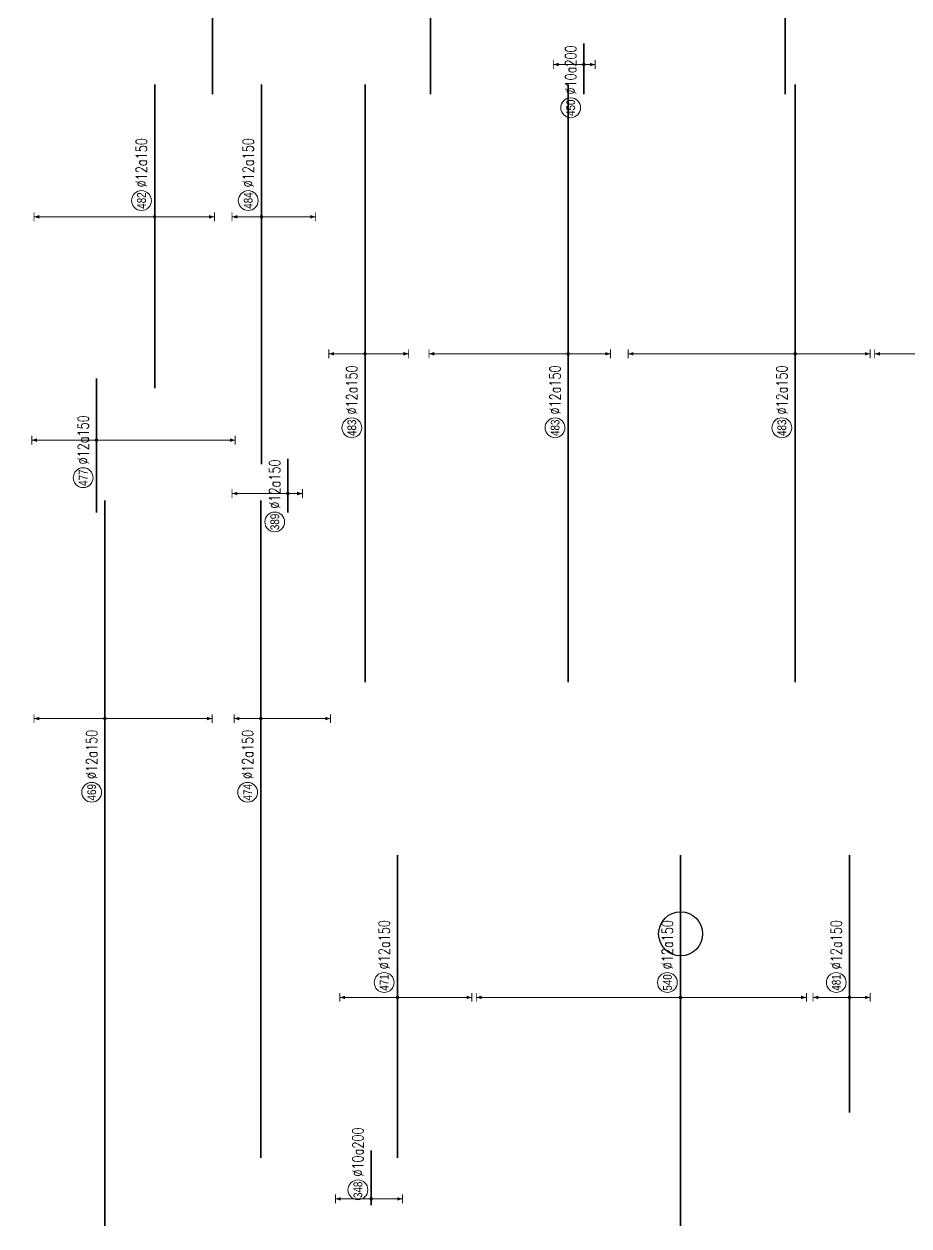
# Model space of a CAD drawing. Header units: millimetres. Extents: x -415354 to 883813, y -531490 to 486716.
# Drawn here: x 380523 to 420733, y -247170 to -192590 of the extents above; entities that cross this region are included whole.
import ezdxf
from ezdxf.enums import TextEntityAlignment as Align

# ---------------------------------------------------------------- set-up
doc = ezdxf.new("R2010")
doc.units = ezdxf.units.MM
doc.header["$MEASUREMENT"] = 0
doc.layers.add('kata_Highlight', color=2, linetype='Continuous')
for name, color, linetype, lineweight in [('NDC_S_DIM', 1, 'Continuous', 15), ('NDC_S_REBAR', 4, 'Continuous', 35), ('NDC_S_VN TEXT', 7, 'Continuous', 20)]:
    doc.layers.add(name, color=color, linetype=linetype, lineweight=lineweight)
doc.styles.add('ARIAL', font='arial.ttf', dxfattribs={"width": 0.8})
doc.styles.add('NDC_EN TXT', font='romans.shx', dxfattribs={"width": 0.8})

# ---------------------------------------------------------------- blocks, each defined once
blk = doc.blocks.new('*U1222')
h = blk.add_hatch(color=6)
edge = h.paths.add_edge_path()
edge.add_arc((-2.99, 0), 0.3, 0, 360)
at = {"layer": 'NDC_S_DIM', "color": 8}
for q in [(-2.99, 16.12), (-2.99, -24.38)]:
    blk.add_line((-2.99, 0), q, dxfattribs=at)
for points in [[(-3.99, 16.12, 0.2, 0.2, 0), (-1.99, 16.12, 0, 0, 0)], [(-3.99, -24.38, 0.2, 0.2, 0), (-1.99, -24.38, 0, 0, 0)]]:
    blk.add_lwpolyline(points, format="xyseb", dxfattribs=at)
at = {"layer": 'NDC_S_DIM'}
blk.add_circle((-19.72, 3), 2.25, dxfattribs=at)
at = {"layer": 'NDC_S_DIM', "color": 6}
blk.add_circle((-2.99, 0), 0.3, dxfattribs=at)
at = {"layer": 'NDC_S_DIM', "color": 8}
for points in [[(-3.39, 14.92), (-2.99, 16.12), (-2.59, 14.92)], [(-3.39, -23.18), (-2.99, -24.38), (-2.59, -23.18)]]:
    blk.add_solid(points, dxfattribs=at)
at = {"layer": 'NDC_S_REBAR'}
for p, q in [((0, 0), (-118.19, 0)), ((-118.19, 0), (-118.19, 0)), ((0, 0), (46.51, 0)), ((46.51, 0), (46.51, 0)), ((46.51, 0), (46.51, 0)), ((-118.19, 0), (-118.19, 0))]:
    blk.add_line(p, q, dxfattribs=at)
at = {"layer": 'NDC_S_VN TEXT', "style": 'ARIAL', "width": 0.8}
blk.add_attdef('KHT', text='', height=2, dxfattribs=at).set_placement((-19.72, 3), align=Align.MIDDLE_CENTER)
at = {"layer": 'NDC_S_VN TEXT', "color": 3, "style": 'NDC_EN TXT', "width": 0.75}
blk.add_attdef('DKT', (-16.72, 1.75), '', height=2.5, dxfattribs=at)
blk = doc.blocks.new('*U1221')
h = blk.add_hatch(color=6)
edge = h.paths.add_edge_path()
edge.add_arc((-14.43, 0), 0.3, 0, 360)
at = {"layer": 'NDC_S_DIM', "color": 8}
for q in [(-14.43, 13.07), (-14.43, -16.93)]:
    blk.add_line((-14.43, 0), q, dxfattribs=at)
for points in [[(-15.43, 13.07, 0.2, 0.2, 0), (-13.43, 13.07, 0, 0, 0)], [(-15.43, -16.93, 0.2, 0.2, 0), (-13.43, -16.93, 0, 0, 0)]]:
    blk.add_lwpolyline(points, format="xyseb", dxfattribs=at)
at = {"layer": 'NDC_S_DIM'}
blk.add_circle((-11.04, 3), 2.25, dxfattribs=at)
at = {"layer": 'NDC_S_DIM', "color": 6}
blk.add_circle((-14.43, 0), 0.3, dxfattribs=at)
at = {"layer": 'NDC_S_DIM', "color": 8}
for points in [[(-14.83, 11.87), (-14.43, 13.07), (-14.03, 11.87)], [(-14.83, -15.73), (-14.43, -16.93), (-14.03, -15.73)]]:
    blk.add_solid(points, dxfattribs=at)
at = {"layer": 'NDC_S_REBAR'}
for p, q in [((0, 0), (-50.82, 0)), ((-50.82, 0), (-50.82, 0)), ((0, 0), (17.89, 0)), ((17.89, 0), (17.89, 0)), ((17.89, 0), (17.89, 0)), ((-50.82, 0), (-50.82, 0))]:
    blk.add_line(p, q, dxfattribs=at)
at = {"layer": 'NDC_S_VN TEXT', "style": 'ARIAL', "width": 0.8}
blk.add_attdef('KHT', text='', height=2, dxfattribs=at).set_placement((-11.04, 3), align=Align.MIDDLE_CENTER)
at = {"layer": 'NDC_S_VN TEXT', "color": 3, "style": 'NDC_EN TXT', "width": 0.75}
blk.add_attdef('DKT', (-8.04, 1.75), '', height=2.5, dxfattribs=at)
blk = doc.blocks.new('*U1220')
h = blk.add_hatch(color=6)
edge = h.paths.add_edge_path()
edge.add_arc((-14.43, 0), 0.3, 0, 360)
at = {"layer": 'NDC_S_DIM', "color": 8}
for q in [(-14.43, 46.42), (-14.43, -28.58)]:
    blk.add_line((-14.43, 0), q, dxfattribs=at)
for points in [[(-15.43, 46.42, 0.2, 0.2, 0), (-13.43, 46.42, 0, 0, 0)], [(-15.43, -28.58, 0.2, 0.2, 0), (-13.43, -28.58, 0, 0, 0)]]:
    blk.add_lwpolyline(points, format="xyseb", dxfattribs=at)
at = {"layer": 'NDC_S_DIM'}
blk.add_circle((-11.04, 3), 2.25, dxfattribs=at)
at = {"layer": 'NDC_S_DIM', "color": 6}
blk.add_circle((-14.43, 0), 0.3, dxfattribs=at)
at = {"layer": 'NDC_S_DIM', "color": 8}
for points in [[(-14.83, 45.22), (-14.43, 46.42), (-14.03, 45.22)], [(-14.83, -27.38), (-14.43, -28.58), (-14.03, -27.38)]]:
    blk.add_solid(points, dxfattribs=at)
at = {"layer": 'NDC_S_REBAR'}
for p, q in [((0, 0), (-66.32, 0)), ((-66.32, 0), (-66.32, 0)), ((0, 0), (17.89, 0)), ((17.89, 0), (17.89, 0)), ((17.89, 0), (17.89, 0)), ((-66.32, 0), (-66.32, 0))]:
    blk.add_line(p, q, dxfattribs=at)
at = {"layer": 'NDC_S_VN TEXT', "style": 'ARIAL', "width": 0.8}
blk.add_attdef('KHT', text='', height=2, dxfattribs=at).set_placement((-11.04, 3), align=Align.MIDDLE_CENTER)
at = {"layer": 'NDC_S_VN TEXT', "color": 3, "style": 'NDC_EN TXT', "width": 0.75}
blk.add_attdef('DKT', (-8.04, 1.75), '', height=2.5, dxfattribs=at)
blk = doc.blocks.new('*U1203')
h = blk.add_hatch(color=6)
edge = h.paths.add_edge_path()
edge.add_arc((-2.99, 0), 0.3, 0, 360)
at = {"layer": 'NDC_S_DIM', "color": 8}
for q in [(-2.99, 9.69), (-2.99, -15.81)]:
    blk.add_line((-2.99, 0), q, dxfattribs=at)
for points in [[(-3.99, 9.69, 0.2, 0.2, 0), (-1.99, 9.69, 0, 0, 0)], [(-3.99, -15.81, 0.2, 0.2, 0), (-1.99, -15.81, 0, 0, 0)]]:
    blk.add_lwpolyline(points, format="xyseb", dxfattribs=at)
at = {"layer": 'NDC_S_DIM'}
blk.add_circle((0.25, 3), 2.25, dxfattribs=at)
at = {"layer": 'NDC_S_DIM', "color": 6}
blk.add_circle((-2.99, 0), 0.3, dxfattribs=at)
at = {"layer": 'NDC_S_DIM', "color": 8}
for points in [[(-3.39, 8.49), (-2.99, 9.69), (-2.59, 8.49)], [(-3.39, -14.61), (-2.99, -15.81), (-2.59, -14.61)]]:
    blk.add_solid(points, dxfattribs=at)
at = {"layer": 'NDC_S_REBAR'}
for p, q in [((0, 0), (-35.97, 0)), ((-35.97, 0), (-35.97, 0)), ((0, 0), (25.73, 0)), ((25.73, 0), (25.73, 0)), ((25.73, 0), (25.73, 0)), ((-35.97, 0), (-35.97, 0))]:
    blk.add_line(p, q, dxfattribs=at)
at = {"layer": 'NDC_S_VN TEXT', "style": 'ARIAL', "width": 0.8}
blk.add_attdef('KHT', text='', height=2, dxfattribs=at).set_placement((0.25, 3), align=Align.MIDDLE_CENTER)
at = {"layer": 'NDC_S_VN TEXT', "color": 3, "style": 'NDC_EN TXT', "width": 0.75}
blk.add_attdef('DKT', (3.25, 1.75), '', height=2.5, dxfattribs=at)
blk = doc.blocks.new('*U1199')
h = blk.add_hatch(color=6)
edge = h.paths.add_edge_path()
edge.add_arc((-2.99, 0), 0.3, 0, 360)
at = {"layer": 'NDC_S_DIM', "color": 8}
for q in [(-2.99, 5.95), (-2.99, -4.55)]:
    blk.add_line((-2.99, 0), q, dxfattribs=at)
for points in [[(-3.99, 5.95, 0.2, 0.2, 0), (-1.99, 5.95, 0, 0, 0)], [(-3.99, -4.55, 0.2, 0.2, 0), (-1.99, -4.55, 0, 0, 0)]]:
    blk.add_lwpolyline(points, format="xyseb", dxfattribs=at)
at = {"layer": 'NDC_S_DIM'}
blk.add_circle((-8.62, 3), 2.25, dxfattribs=at)
at = {"layer": 'NDC_S_DIM', "color": 6}
blk.add_circle((-2.99, 0), 0.3, dxfattribs=at)
at = {"layer": 'NDC_S_DIM', "color": 8}
for points in [[(-3.39, 4.75), (-2.99, 5.95), (-2.59, 4.75)], [(-3.39, -3.35), (-2.99, -4.55), (-2.59, -3.35)]]:
    blk.add_solid(points, dxfattribs=at)
at = {"layer": 'NDC_S_REBAR'}
for p, q in [((0, 0), (-35.19, 0)), ((-35.19, 0), (-35.19, 0)), ((0, 0), (26.51, 0)), ((26.51, 0), (26.51, 0)), ((26.51, 0), (26.51, 0)), ((-35.19, 0), (-35.19, 0))]:
    blk.add_line(p, q, dxfattribs=at)
at = {"layer": 'NDC_S_VN TEXT', "style": 'ARIAL', "width": 0.8}
blk.add_attdef('KHT', text='', height=2, dxfattribs=at).set_placement((-8.62, 3), align=Align.MIDDLE_CENTER)
at = {"layer": 'NDC_S_VN TEXT', "color": 3, "style": 'NDC_EN TXT', "width": 0.75}
blk.add_attdef('DKT', (-5.62, 1.75), '', height=2.5, dxfattribs=at)
blk = doc.blocks.new('*U1198')
h = blk.add_hatch(color=6)
edge = h.paths.add_edge_path()
edge.add_arc((-2.99, 0), 0.3, 0, 360)
at = {"layer": 'NDC_S_DIM', "color": 8}
for q in [(-2.99, 8.08), (-2.99, -7.92)]:
    blk.add_line((-2.99, 0), q, dxfattribs=at)
for points in [[(-3.99, 8.08, 0.2, 0.2, 0), (-1.99, 8.08, 0, 0, 0)], [(-3.99, -7.92, 0.2, 0.2, 0), (-1.99, -7.92, 0, 0, 0)]]:
    blk.add_lwpolyline(points, format="xyseb", dxfattribs=at)
at = {"layer": 'NDC_S_DIM'}
blk.add_circle((2.1, 3), 2.25, dxfattribs=at)
at = {"layer": 'NDC_S_DIM', "color": 6}
blk.add_circle((-2.99, 0), 0.3, dxfattribs=at)
at = {"layer": 'NDC_S_DIM', "color": 8}
for points in [[(-3.39, 6.88), (-2.99, 8.08), (-2.59, 6.88)], [(-3.39, -6.72), (-2.99, -7.92), (-2.59, -6.72)]]:
    blk.add_solid(points, dxfattribs=at)
at = {"layer": 'NDC_S_REBAR'}
for p, q in [((0, 0), (-35.19, 0)), ((-35.19, 0), (-35.19, 0)), ((0, 0), (26.51, 0)), ((26.51, 0), (26.51, 0)), ((26.51, 0), (26.51, 0)), ((-35.19, 0), (-35.19, 0))]:
    blk.add_line(p, q, dxfattribs=at)
at = {"layer": 'NDC_S_VN TEXT', "style": 'ARIAL', "width": 0.8}
blk.add_attdef('KHT', text='', height=2, dxfattribs=at).set_placement((2.1, 3), align=Align.MIDDLE_CENTER)
at = {"layer": 'NDC_S_VN TEXT', "color": 3, "style": 'NDC_EN TXT', "width": 0.75}
blk.add_attdef('DKT', (5.1, 1.75), '', height=2.5, dxfattribs=at)
blk = doc.blocks.new('*U1196')
h = blk.add_hatch(color=6)
edge = h.paths.add_edge_path()
edge.add_arc((-2.99, 0), 0.3, 0, 360)
at = {"layer": 'NDC_S_DIM', "color": 8}
for q in [(-2.99, 8.1), (-2.99, -7.15)]:
    blk.add_line((-2.99, 0), q, dxfattribs=at)
for points in [[(-3.99, 8.1, 0.2, 0.2, 0), (-1.99, 8.1, 0, 0, 0)], [(-3.99, -7.15, 0.2, 0.2, 0), (-1.99, -7.15, 0, 0, 0)]]:
    blk.add_lwpolyline(points, format="xyseb", dxfattribs=at)
at = {"layer": 'NDC_S_DIM'}
blk.add_circle((-0.93, 3), 2.25, dxfattribs=at)
at = {"layer": 'NDC_S_DIM', "color": 6}
blk.add_circle((-2.99, 0), 0.3, dxfattribs=at)
at = {"layer": 'NDC_S_DIM', "color": 8}
for points in [[(-3.39, 6.9), (-2.99, 8.1), (-2.59, 6.9)], [(-3.39, -5.95), (-2.99, -7.15), (-2.59, -5.95)]]:
    blk.add_solid(points, dxfattribs=at)
at = {"layer": 'NDC_S_REBAR'}
for p, q in [((0, 0), (-4.38, 0)), ((-4.38, 0), (-4.38, 0)), ((0, 0), (7.1, 0)), ((7.1, 0), (7.1, 0)), ((-4.38, 0), (-4.38, 0)), ((7.1, 0), (7.98, 0))]:
    blk.add_line(p, q, dxfattribs=at)
at = {"layer": 'NDC_S_VN TEXT', "style": 'ARIAL', "width": 0.8}
blk.add_attdef('KHT', text='', height=2, dxfattribs=at).set_placement((-0.93, 3), align=Align.MIDDLE_CENTER)
at = {"layer": 'NDC_S_VN TEXT', "color": 3, "style": 'NDC_EN TXT', "width": 0.75}
blk.add_attdef('DKT', (2.07, 1.75), '', height=2.5, dxfattribs=at)
blk = doc.blocks.new('*U1192')
h = blk.add_hatch(color=6)
edge = h.paths.add_edge_path()
edge.add_arc((-2.99, 0), 0.3, 0, 360)
at = {"layer": 'NDC_S_DIM', "color": 8}
for q in [(-2.99, 37.92), (-2.99, -17.08)]:
    blk.add_line((-2.99, 0), q, dxfattribs=at)
for points in [[(-3.99, 37.92, 0.2, 0.2, 0), (-1.99, 37.92, 0, 0, 0)], [(-3.99, -17.08, 0.2, 0.2, 0), (-1.99, -17.08, 0, 0, 0)]]:
    blk.add_lwpolyline(points, format="xyseb", dxfattribs=at)
at = {"layer": 'NDC_S_DIM'}
blk.add_circle((-19.79, 3), 2.25, dxfattribs=at)
at = {"layer": 'NDC_S_DIM', "color": 6}
blk.add_circle((-2.99, 0), 0.3, dxfattribs=at)
at = {"layer": 'NDC_S_DIM', "color": 8}
for points in [[(-3.39, 36.72), (-2.99, 37.92), (-2.59, 36.72)], [(-3.39, -15.88), (-2.99, -17.08), (-2.59, -15.88)]]:
    blk.add_solid(points, dxfattribs=at)
at = {"layer": 'NDC_S_REBAR'}
for p, q in [((0, 0), (-77.52, 0)), ((-77.52, 0), (-77.52, 0)), ((0, 0), (58.18, 0)), ((58.18, 0), (58.18, 0)), ((58.18, 0), (58.18, 0)), ((-77.52, 0), (-77.52, 0))]:
    blk.add_line(p, q, dxfattribs=at)
at = {"layer": 'NDC_S_VN TEXT', "style": 'ARIAL', "width": 0.8}
blk.add_attdef('KHT', text='', height=2, dxfattribs=at).set_placement((-19.79, 3), align=Align.MIDDLE_CENTER)
at = {"layer": 'NDC_S_VN TEXT', "color": 3, "style": 'NDC_EN TXT', "width": 0.75}
blk.add_attdef('DKT', (-16.79, 1.75), '', height=2.5, dxfattribs=at)
blk = doc.blocks.new('*U1191')
h = blk.add_hatch(color=6)
edge = h.paths.add_edge_path()
edge.add_arc((-2.99, 0), 0.3, 0, 360)
at = {"layer": 'NDC_S_DIM', "color": 8}
for q in [(-2.99, 6.95), (-2.99, -2.55)]:
    blk.add_line((-2.99, 0), q, dxfattribs=at)
for points in [[(-3.99, 6.95, 0.2, 0.2, 0), (-1.99, 6.95, 0, 0, 0)], [(-3.99, -2.55, 0.2, 0.2, 0), (-1.99, -2.55, 0, 0, 0)]]:
    blk.add_lwpolyline(points, format="xyseb", dxfattribs=at)
at = {"layer": 'NDC_S_DIM'}
blk.add_circle((-12.81, 3), 2.25, dxfattribs=at)
at = {"layer": 'NDC_S_DIM', "color": 6}
blk.add_circle((-2.99, 0), 0.3, dxfattribs=at)
at = {"layer": 'NDC_S_DIM', "color": 8}
for points in [[(-3.39, 5.75), (-2.99, 6.95), (-2.59, 5.75)], [(-3.39, -1.35), (-2.99, -2.55), (-2.59, -1.35)]]:
    blk.add_solid(points, dxfattribs=at)
at = {"layer": 'NDC_S_REBAR'}
for p, q in [((0, 0), (-9.7, 0)), ((-9.7, 0), (-9.7, 0)), ((0, 0), (1.75, 0)), ((1.75, 0), (1.75, 0)), ((1.75, 0), (1.75, 0)), ((-9.7, 0), (-9.7, 0))]:
    blk.add_line(p, q, dxfattribs=at)
at = {"layer": 'NDC_S_VN TEXT', "style": 'ARIAL', "width": 0.8}
blk.add_attdef('KHT', text='', height=2, dxfattribs=at).set_placement((-12.81, 3), align=Align.MIDDLE_CENTER)
at = {"layer": 'NDC_S_VN TEXT', "color": 3, "style": 'NDC_EN TXT', "width": 0.75}
blk.add_attdef('DKT', (-9.81, 1.75), '', height=2.5, dxfattribs=at)
blk = doc.blocks.new('*U1158')
h = blk.add_hatch(color=6)
edge = h.paths.add_edge_path()
edge.add_arc((-2.99, 0), 0.3, 0, 360)
at = {"layer": 'NDC_S_DIM', "color": 8}
for q in [(-2.99, 9.07), (-2.99, -6.92)]:
    blk.add_line((-2.99, 0), q, dxfattribs=at)
for points in [[(-3.99, 9.07, 0.2, 0.2, 0), (-1.99, 9.07, 0, 0, 0)], [(-3.99, -6.92, 0.2, 0.2, 0), (-1.99, -6.92, 0, 0, 0)]]:
    blk.add_lwpolyline(points, format="xyseb", dxfattribs=at)
at = {"layer": 'NDC_S_DIM'}
blk.add_circle((0.25, 3), 2.25, dxfattribs=at)
at = {"layer": 'NDC_S_DIM', "color": 6}
blk.add_circle((-2.99, 0), 0.3, dxfattribs=at)
at = {"layer": 'NDC_S_DIM', "color": 8}
for points in [[(-3.39, 7.87), (-2.99, 9.07), (-2.59, 7.87)], [(-3.39, -5.72), (-2.99, -6.92), (-2.59, -5.72)]]:
    blk.add_solid(points, dxfattribs=at)
at = {"layer": 'NDC_S_REBAR'}
for p, q in [((0, 0), (-35.97, 0)), ((-35.97, 0), (-35.97, 0)), ((0, 0), (25.73, 0)), ((25.73, 0), (25.73, 0)), ((25.73, 0), (25.73, 0)), ((-35.97, 0), (-35.97, 0))]:
    blk.add_line(p, q, dxfattribs=at)
at = {"layer": 'NDC_S_VN TEXT', "style": 'ARIAL', "width": 0.8}
blk.add_attdef('KHT', text='', height=2, dxfattribs=at).set_placement((0.25, 3), align=Align.MIDDLE_CENTER)
at = {"layer": 'NDC_S_VN TEXT', "color": 3, "style": 'NDC_EN TXT', "width": 0.75}
blk.add_attdef('DKT', (3.25, 1.75), '', height=2.5, dxfattribs=at)
blk = doc.blocks.new('*U1157')
h = blk.add_hatch(color=6)
edge = h.paths.add_edge_path()
edge.add_arc((-2.99, 0), 0.3, 0, 360)
at = {"layer": 'NDC_S_DIM', "color": 8}
for q in [(-2.99, 31.64), (-2.99, -9.61)]:
    blk.add_line((-2.99, 0), q, dxfattribs=at)
for points in [[(-3.99, 31.64, 0.2, 0.2, 0), (-1.99, 31.64, 0, 0, 0)], [(-3.99, -9.61, 0.2, 0.2, 0), (-1.99, -9.61, 0, 0, 0)]]:
    blk.add_lwpolyline(points, format="xyseb", dxfattribs=at)
at = {"layer": 'NDC_S_DIM'}
blk.add_circle((-19.79, 3), 2.25, dxfattribs=at)
at = {"layer": 'NDC_S_DIM', "color": 6}
blk.add_circle((-2.99, 0), 0.3, dxfattribs=at)
at = {"layer": 'NDC_S_DIM', "color": 8}
for points in [[(-3.39, 30.44), (-2.99, 31.64), (-2.59, 30.44)], [(-3.39, -8.41), (-2.99, -9.61), (-2.59, -8.41)]]:
    blk.add_solid(points, dxfattribs=at)
at = {"layer": 'NDC_S_REBAR'}
for p, q in [((0, 0), (-77.52, 0)), ((-77.52, 0), (-77.52, 0)), ((0, 0), (58.18, 0)), ((58.18, 0), (58.18, 0)), ((58.18, 0), (58.18, 0)), ((-77.52, 0), (-77.52, 0))]:
    blk.add_line(p, q, dxfattribs=at)
at = {"layer": 'NDC_S_VN TEXT', "style": 'ARIAL', "width": 0.8}
blk.add_attdef('KHT', text='', height=2, dxfattribs=at).set_placement((-19.79, 3), align=Align.MIDDLE_CENTER)
at = {"layer": 'NDC_S_VN TEXT', "color": 3, "style": 'NDC_EN TXT', "width": 0.75}
blk.add_attdef('DKT', (-16.79, 1.75), '', height=2.5, dxfattribs=at)
blk = doc.blocks.new('*U1153')
h = blk.add_hatch(color=6)
edge = h.paths.add_edge_path()
edge.add_arc((-2.99, 0), 0.3, 0, 360)
at = {"layer": 'NDC_S_DIM', "color": 8}
for q in [(-2.99, 6.06), (-2.99, -15.84)]:
    blk.add_line((-2.99, 0), q, dxfattribs=at)
for points in [[(-3.99, 6.06, 0.2, 0.2, 0), (-1.99, 6.06, 0, 0, 0)], [(-3.99, -15.84, 0.2, 0.2, 0), (-1.99, -15.84, 0, 0, 0)]]:
    blk.add_lwpolyline(points, format="xyseb", dxfattribs=at)
at = {"layer": 'NDC_S_DIM'}
blk.add_circle((-19.72, 3), 2.25, dxfattribs=at)
at = {"layer": 'NDC_S_DIM', "color": 6}
blk.add_circle((-2.99, 0), 0.3, dxfattribs=at)
at = {"layer": 'NDC_S_DIM', "color": 8}
for points in [[(-3.39, 4.86), (-2.99, 6.06), (-2.59, 4.86)], [(-3.39, -14.64), (-2.99, -15.84), (-2.59, -14.64)]]:
    blk.add_solid(points, dxfattribs=at)
at = {"layer": 'NDC_S_REBAR'}
for p, q in [((0, 0), (-102.69, 0)), ((-102.69, 0), (-102.69, 0)), ((0, 0), (46.51, 0)), ((46.51, 0), (46.51, 0)), ((46.51, 0), (46.51, 0)), ((-102.69, 0), (-102.69, 0))]:
    blk.add_line(p, q, dxfattribs=at)
at = {"layer": 'NDC_S_VN TEXT', "style": 'ARIAL', "width": 0.8}
blk.add_attdef('KHT', text='', height=2, dxfattribs=at).set_placement((-19.72, 3), align=Align.MIDDLE_CENTER)
at = {"layer": 'NDC_S_VN TEXT', "color": 3, "style": 'NDC_EN TXT', "width": 0.75}
blk.add_attdef('DKT', (-16.72, 1.75), '', height=2.5, dxfattribs=at)
blk = doc.blocks.new('*U1152')
h = blk.add_hatch(color=6)
edge = h.paths.add_edge_path()
edge.add_arc((-14.43, 0), 0.3, 0, 360)
at = {"layer": 'NDC_S_DIM', "color": 8}
for q in [(-14.43, 8.28), (-14.43, -4.72)]:
    blk.add_line((-14.43, 0), q, dxfattribs=at)
for points in [[(-15.43, 8.28, 0.2, 0.2, 0), (-13.43, 8.28, 0, 0, 0)], [(-15.43, -4.72, 0.2, 0.2, 0), (-13.43, -4.72, 0, 0, 0)]]:
    blk.add_lwpolyline(points, format="xyseb", dxfattribs=at)
at = {"layer": 'NDC_S_DIM'}
blk.add_circle((-11.04, 3), 2.25, dxfattribs=at)
at = {"layer": 'NDC_S_DIM', "color": 6}
blk.add_circle((-14.43, 0), 0.3, dxfattribs=at)
at = {"layer": 'NDC_S_DIM', "color": 8}
for points in [[(-14.83, 7.08), (-14.43, 8.28), (-14.03, 7.08)], [(-14.83, -3.52), (-14.43, -4.72), (-14.03, -3.52)]]:
    blk.add_solid(points, dxfattribs=at)
at = {"layer": 'NDC_S_REBAR'}
for p, q in [((0, 0), (-40.57, 0)), ((-40.57, 0), (-40.57, 0)), ((0, 0), (17.89, 0)), ((17.89, 0), (17.89, 0)), ((17.89, 0), (17.89, 0)), ((-40.57, 0), (-40.57, 0))]:
    blk.add_line(p, q, dxfattribs=at)
at = {"layer": 'NDC_S_VN TEXT', "style": 'ARIAL', "width": 0.8}
blk.add_attdef('KHT', text='', height=2, dxfattribs=at).set_placement((-11.04, 3), align=Align.MIDDLE_CENTER)
at = {"layer": 'NDC_S_VN TEXT', "color": 3, "style": 'NDC_EN TXT', "width": 0.75}
blk.add_attdef('DKT', (-8.04, 1.75), '', height=2.5, dxfattribs=at)
blk = doc.blocks.new('*U1139')
h = blk.add_hatch(color=6)
edge = h.paths.add_edge_path()
edge.add_arc((-2.99, 0), 0.3, 0, 360)
at = {"layer": 'NDC_S_DIM', "color": 8}
for q in [(-2.99, 14.69), (-2.99, -31.55)]:
    blk.add_line((-2.99, 0), q, dxfattribs=at)
for points in [[(-3.99, 14.69, 0.2, 0.2, 0), (-1.99, 14.69, 0, 0, 0)], [(-3.99, -31.55, 0.2, 0.2, 0), (-1.99, -31.55, 0, 0, 0)]]:
    blk.add_lwpolyline(points, format="xyseb", dxfattribs=at)
at = {"layer": 'NDC_S_DIM'}
blk.add_circle((-11.51, 3), 2.25, dxfattribs=at)
at = {"layer": 'NDC_S_DIM', "color": 6}
blk.add_circle((-2.99, 0), 0.3, dxfattribs=at)
at = {"layer": 'NDC_S_DIM', "color": 8}
for points in [[(-3.39, 13.49), (-2.99, 14.69), (-2.59, 13.49)], [(-3.39, -30.35), (-2.99, -31.55), (-2.59, -30.35)]]:
    blk.add_solid(points, dxfattribs=at)
at = {"layer": 'NDC_S_REBAR'}
for p, q in [((0, 0), (-19.41, 0)), ((-19.41, 0), (-19.41, 0)), ((0, 0), (11.04, 0)), ((11.04, 0), (11.04, 0)), ((11.04, 0), (11.04, 0)), ((-19.41, 0), (-19.41, 0))]:
    blk.add_line(p, q, dxfattribs=at)
at = {"layer": 'NDC_S_VN TEXT', "style": 'ARIAL', "width": 0.8}
blk.add_attdef('KHT', text='', height=2, dxfattribs=at).set_placement((-11.51, 3), align=Align.MIDDLE_CENTER)
at = {"layer": 'NDC_S_VN TEXT', "color": 3, "style": 'NDC_EN TXT', "width": 0.75}
blk.add_attdef('DKT', (-8.51, 1.75), '', height=2.5, dxfattribs=at)
blk = doc.blocks.new('*U1138')
h = blk.add_hatch(color=6)
edge = h.paths.add_edge_path()
edge.add_arc((-2.99, 0), 0.3, 0, 360)
at = {"layer": 'NDC_S_DIM', "color": 8}
for q in [(-2.99, 12.71), (-2.99, -3.29)]:
    blk.add_line((-2.99, 0), q, dxfattribs=at)
for points in [[(-3.99, 12.71, 0.2, 0.2, 0), (-1.99, 12.71, 0, 0, 0)], [(-3.99, -3.29, 0.2, 0.2, 0), (-1.99, -3.29, 0, 0, 0)]]:
    blk.add_lwpolyline(points, format="xyseb", dxfattribs=at)
at = {"layer": 'NDC_S_DIM'}
blk.add_circle((-9.43, 3), 2.25, dxfattribs=at)
at = {"layer": 'NDC_S_DIM', "color": 6}
blk.add_circle((-2.99, 0), 0.3, dxfattribs=at)
at = {"layer": 'NDC_S_DIM', "color": 8}
for points in [[(-3.39, 11.51), (-2.99, 12.71), (-2.59, 11.51)], [(-3.39, -2.09), (-2.99, -3.29), (-2.59, -2.09)]]:
    blk.add_solid(points, dxfattribs=at)
at = {"layer": 'NDC_S_REBAR'}
for p, q in [((0, 0), (-7.28, 0)), ((-7.28, 0), (-7.28, 0)), ((0, 0), (4.92, 0)), ((4.92, 0), (4.92, 0)), ((4.92, 0), (4.92, 0)), ((-7.28, 0), (-7.28, 0))]:
    blk.add_line(p, q, dxfattribs=at)
at = {"layer": 'NDC_S_VN TEXT', "style": 'ARIAL', "width": 0.8}
blk.add_attdef('KHT', text='', height=2, dxfattribs=at).set_placement((-9.43, 3), align=Align.MIDDLE_CENTER)
at = {"layer": 'NDC_S_VN TEXT', "color": 3, "style": 'NDC_EN TXT', "width": 0.75}
blk.add_attdef('DKT', (-6.43, 1.75), '', height=2.5, dxfattribs=at)
blk = doc.blocks.new('*U1134')
h = blk.add_hatch(color=6)
edge = h.paths.add_edge_path()
edge.add_arc((-2.99, 0), 0.3, 0, 360)
at = {"layer": 'NDC_S_DIM', "color": 8}
for q in [(-2.99, 27.43), (-2.99, -13.57)]:
    blk.add_line((-2.99, 0), q, dxfattribs=at)
for points in [[(-3.99, 27.43, 0.2, 0.2, 0), (-1.99, 27.43, 0, 0, 0)], [(-3.99, -13.57, 0.2, 0.2, 0), (-1.99, -13.57, 0, 0, 0)]]:
    blk.add_lwpolyline(points, format="xyseb", dxfattribs=at)
at = {"layer": 'NDC_S_DIM'}
blk.add_circle((0.71, 3), 2.25, dxfattribs=at)
at = {"layer": 'NDC_S_DIM', "color": 6}
blk.add_circle((-2.99, 0), 0.3, dxfattribs=at)
at = {"layer": 'NDC_S_DIM', "color": 8}
for points in [[(-3.39, 26.23), (-2.99, 27.43), (-2.59, 26.23)], [(-3.39, -12.37), (-2.99, -13.57), (-2.59, -12.37)]]:
    blk.add_solid(points, dxfattribs=at)
at = {"layer": 'NDC_S_REBAR'}
for p, q in [((0, 0), (-41.86, 0)), ((-41.86, 0), (-41.86, 0)), ((0, 0), (27.09, 0)), ((27.09, 0), (27.09, 0)), ((27.09, 0), (27.09, 0)), ((-41.86, 0), (-41.86, 0))]:
    blk.add_line(p, q, dxfattribs=at)
at = {"layer": 'NDC_S_VN TEXT', "style": 'ARIAL', "width": 0.8}
blk.add_attdef('KHT', text='', height=2, dxfattribs=at).set_placement((0.71, 3), align=Align.MIDDLE_CENTER)
at = {"layer": 'NDC_S_VN TEXT', "color": 3, "style": 'NDC_EN TXT', "width": 0.75}
blk.add_attdef('DKT', (3.71, 1.75), '', height=2.5, dxfattribs=at)
blk = doc.blocks.new('*U1133')
h = blk.add_hatch(color=6)
edge = h.paths.add_edge_path()
edge.add_arc((-2.99, 0), 0.3, 0, 360)
at = {"layer": 'NDC_S_DIM', "color": 8}
for q in [(-2.99, 6.68), (-2.99, -12.32)]:
    blk.add_line((-2.99, 0), q, dxfattribs=at)
for points in [[(-3.99, 6.68, 0.2, 0.2, 0), (-1.99, 6.68, 0, 0, 0)], [(-3.99, -12.32, 0.2, 0.2, 0), (-1.99, -12.32, 0, 0, 0)]]:
    blk.add_lwpolyline(points, format="xyseb", dxfattribs=at)
at = {"layer": 'NDC_S_DIM'}
blk.add_circle((0.71, 3), 2.25, dxfattribs=at)
at = {"layer": 'NDC_S_DIM', "color": 6}
blk.add_circle((-2.99, 0), 0.3, dxfattribs=at)
at = {"layer": 'NDC_S_DIM', "color": 8}
for points in [[(-3.39, 5.48), (-2.99, 6.68), (-2.59, 5.48)], [(-3.39, -11.12), (-2.99, -12.32), (-2.59, -11.12)]]:
    blk.add_solid(points, dxfattribs=at)
at = {"layer": 'NDC_S_REBAR'}
for p, q in [((0, 0), (-59.11, 0)), ((-59.11, 0), (-59.11, 0)), ((0, 0), (27.09, 0)), ((27.09, 0), (27.09, 0)), ((27.09, 0), (27.09, 0)), ((-59.11, 0), (-59.11, 0))]:
    blk.add_line(p, q, dxfattribs=at)
at = {"layer": 'NDC_S_VN TEXT', "style": 'ARIAL', "width": 0.8}
blk.add_attdef('KHT', text='', height=2, dxfattribs=at).set_placement((0.71, 3), align=Align.MIDDLE_CENTER)
at = {"layer": 'NDC_S_VN TEXT', "color": 3, "style": 'NDC_EN TXT', "width": 0.75}
blk.add_attdef('DKT', (3.71, 1.75), '', height=2.5, dxfattribs=at)
blk = doc.blocks.new('*U1132')
h = blk.add_hatch(color=6)
edge = h.paths.add_edge_path()
edge.add_arc((-2.99, 0), 0.3, 0, 360)
at = {"layer": 'NDC_S_DIM', "color": 8}
for q in [(-2.99, 8.22), (-2.99, -9.93)]:
    blk.add_line((-2.99, 0), q, dxfattribs=at)
for points in [[(-3.99, 8.22, 0.2, 0.2, 0), (-1.99, 8.22, 0, 0, 0)], [(-3.99, -9.93, 0.2, 0.2, 0), (-1.99, -9.93, 0, 0, 0)]]:
    blk.add_lwpolyline(points, format="xyseb", dxfattribs=at)
at = {"layer": 'NDC_S_DIM'}
blk.add_circle((-19.79, 3), 2.25, dxfattribs=at)
at = {"layer": 'NDC_S_DIM', "color": 6}
blk.add_circle((-2.99, 0), 0.3, dxfattribs=at)
at = {"layer": 'NDC_S_DIM', "color": 8}
for points in [[(-3.39, 7.02), (-2.99, 8.22), (-2.59, 7.02)], [(-3.39, -8.73), (-2.99, -9.93), (-2.59, -8.73)]]:
    blk.add_solid(points, dxfattribs=at)
at = {"layer": 'NDC_S_REBAR'}
for p, q in [((0, 0), (-77.52, 0)), ((-77.52, 0), (-77.52, 0)), ((0, 0), (58.18, 0)), ((58.18, 0), (58.18, 0)), ((58.18, 0), (58.18, 0)), ((-77.52, 0), (-77.52, 0))]:
    blk.add_line(p, q, dxfattribs=at)
at = {"layer": 'NDC_S_VN TEXT', "style": 'ARIAL', "width": 0.8}
blk.add_attdef('KHT', text='', height=2, dxfattribs=at).set_placement((-19.79, 3), align=Align.MIDDLE_CENTER)
at = {"layer": 'NDC_S_VN TEXT', "color": 3, "style": 'NDC_EN TXT', "width": 0.75}
blk.add_attdef('DKT', (-16.79, 1.75), '', height=2.5, dxfattribs=at)
blk = doc.blocks.new('*U1131')
h = blk.add_hatch(color=6)
edge = h.paths.add_edge_path()
edge.add_arc((-2.99, 0), 0.3, 0, 360)
at = {"layer": 'NDC_S_DIM', "color": 8}
for q in [(-2.99, 17.58), (-2.99, -3.42)]:
    blk.add_line((-2.99, 0), q, dxfattribs=at)
for points in [[(-3.99, 17.58, 0.2, 0.2, 0), (-1.99, 17.58, 0, 0, 0)], [(-3.99, -3.42, 0.2, 0.2, 0), (-1.99, -3.42, 0, 0, 0)]]:
    blk.add_lwpolyline(points, format="xyseb", dxfattribs=at)
at = {"layer": 'NDC_S_DIM'}
blk.add_circle((-19.79, 3), 2.25, dxfattribs=at)
at = {"layer": 'NDC_S_DIM', "color": 6}
blk.add_circle((-2.99, 0), 0.3, dxfattribs=at)
at = {"layer": 'NDC_S_DIM', "color": 8}
for points in [[(-3.39, 16.38), (-2.99, 17.58), (-2.59, 16.38)], [(-3.39, -2.22), (-2.99, -3.42), (-2.59, -2.22)]]:
    blk.add_solid(points, dxfattribs=at)
at = {"layer": 'NDC_S_REBAR'}
for p, q in [((0, 0), (-175.27, 0)), ((-175.27, 0), (-175.27, 0)), ((0, 0), (62.18, 0)), ((62.18, 0), (62.18, 0)), ((62.18, 0), (62.18, 0)), ((-175.27, 0), (-175.27, 0))]:
    blk.add_line(p, q, dxfattribs=at)
at = {"layer": 'NDC_S_VN TEXT', "style": 'ARIAL', "width": 0.8}
blk.add_attdef('KHT', text='', height=2, dxfattribs=at).set_placement((-19.79, 3), align=Align.MIDDLE_CENTER)
at = {"layer": 'NDC_S_VN TEXT', "color": 3, "style": 'NDC_EN TXT', "width": 0.75}
blk.add_attdef('DKT', (-16.79, 1.75), '', height=2.5, dxfattribs=at)

msp = doc.modelspace()

# ---------------------------------------------------------------- linework, layer by layer
at = {"layer": 'kata_Highlight'}
msp.add_circle((410356.6, -233906), 1000, dxfattribs=at)

# ---------------------------------------------------------------- block references
at = {"xscale": 200, "yscale": 200, "zscale": 200, "rotation": 90}
for name, p, values in [('*U1199', (380062.1, -188732.8), {'KHT': '448', 'DKT': '%%c10a200'}), ('*U1198', (389088.1, -188732.8), {'KHT': '448', 'DKT': '%%c10a200'}), ('*U1158', (398988, -188575.7), {'KHT': '448', 'DKT': '%%c10a200'}), ('*U1203', (415110.4, -188575.7), {'KHT': '448', 'DKT': '%%c10a200'}), ('*U1191', (405961.9, -193830.1), {'KHT': '450', 'DKT': '%%c10a200'}), ('*U1131', (422689.6, -206965.8), {'KHT': '491', 'DKT': '%%C12a150'}), ('*U1134', (386459.3, -200747.2), {'KHT': '482', 'DKT': '%%C12a150'}), ('*U1133', (391309.3, -200747.2), {'KHT': '484', 'DKT': '%%C12a150'}), ('*U1132', (396016.1, -206965.8), {'KHT': '483', 'DKT': '%%C12a150'}), ('*U1157', (405250.6, -206965.8), {'KHT': '483', 'DKT': '%%C12a150'}), ('*U1192', (415556.6, -206965.8), {'KHT': '483', 'DKT': '%%C12a150'}), ('*U1139', (383810.9, -210888), {'KHT': '477', 'DKT': '%%c12a150'}), ('*U1138', (392515.4, -213313), {'KHT': '389', 'DKT': '%%c12a150'}), ('*U1222', (384197.4, -223531.5), {'KHT': '469', 'DKT': '%%C12a150'}), ('*U1153', (391283.9, -223531.5), {'KHT': '474', 'DKT': '%%C12a150'}), ('*U1221', (397487, -233906), {'KHT': '471', 'DKT': '%%C12a150'}), ('*U1220', (410356.6, -233906), {'KHT': '540', 'DKT': '%%C12a150'}), ('*U1152', (418029.6, -233906), {'KHT': '481', 'DKT': '%%C12a150'}), ('*U1196', (396293.3, -245343), {'KHT': '348', 'DKT': '%%c10a200'})]:
    msp.add_blockref(name, p, dxfattribs=at).add_auto_attribs(values)

doc.saveas('drawing.dxf')
